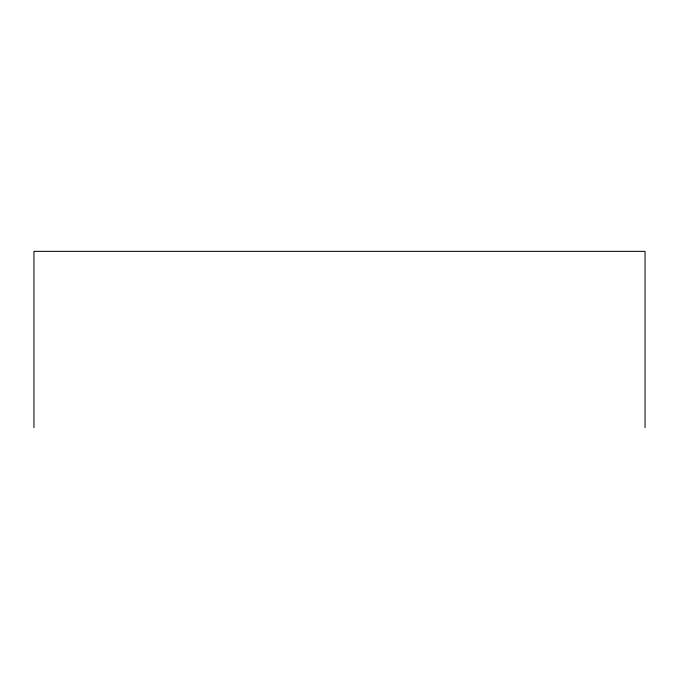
<?xml version="1.0" encoding="UTF-8"?>
<svg xmlns="http://www.w3.org/2000/svg" width="679" height="679" viewBox="0 0 679 679"><rect width="100%" height="100%" fill="white"/><g stroke="black" fill="none" stroke-linecap="round" stroke-linejoin="round"><path stroke-width="1.02" d="M645.05 427.643L645.05 251.357L33.95 251.357L33.95 427.643"/></g></svg>
